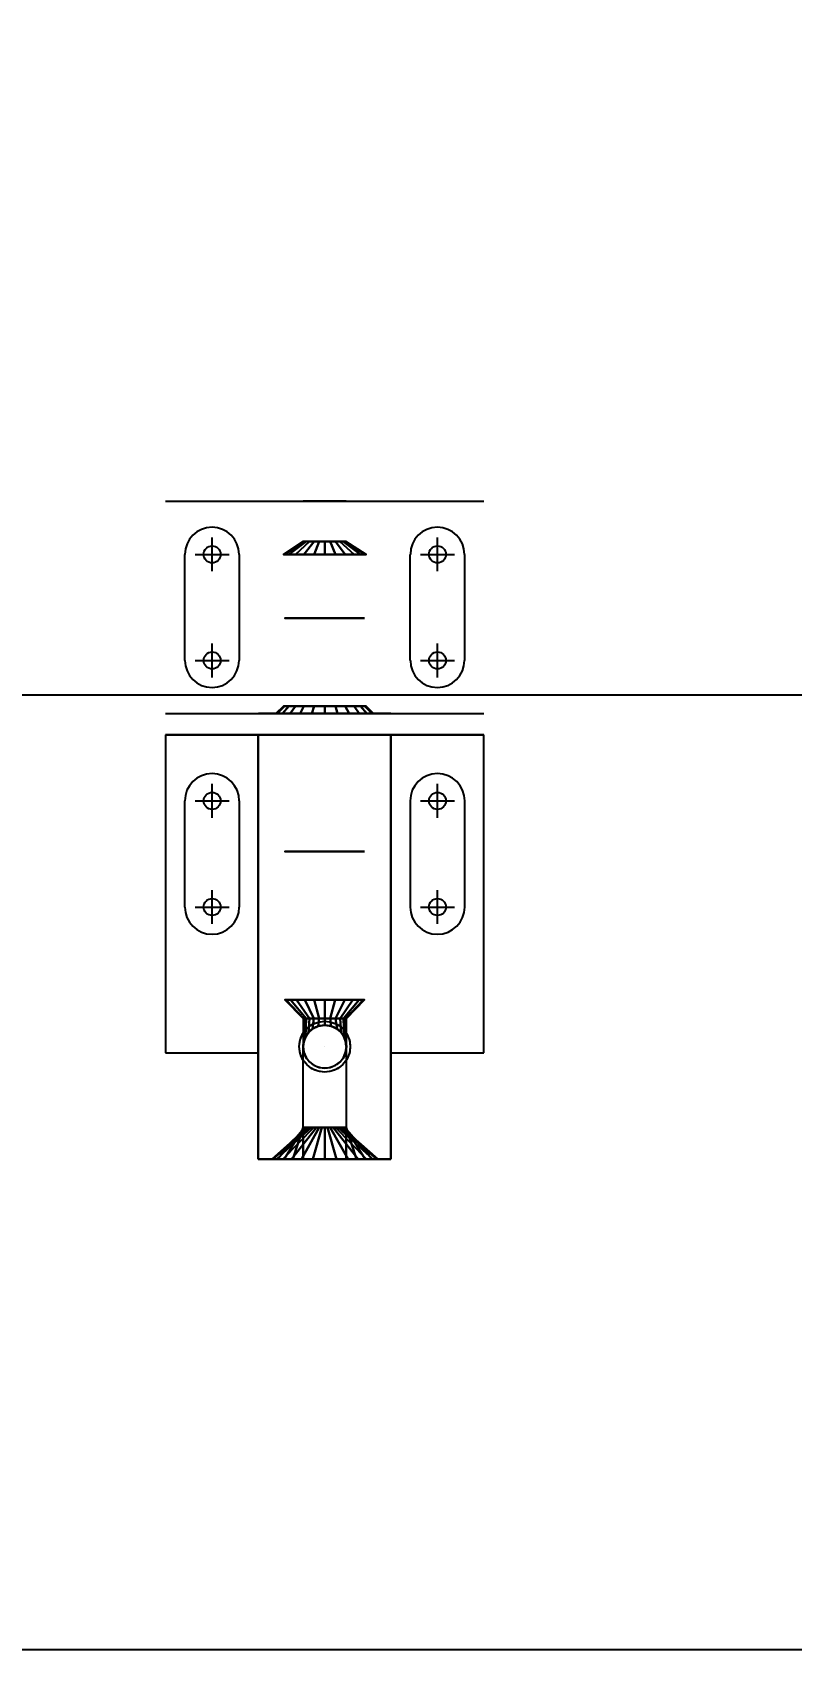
# Model space of a CAD drawing. Header units: inches. Extents: x 5.9 to 46.6, y -14.1 to 10.4.
# Drawn here: x 11.96 to 15.53, y -13.94 to -6.32 of the extents above; entities that cross this region are included whole.
import ezdxf

# ---------------------------------------------------------------- set-up
doc = ezdxf.new("R2010")
doc.units = ezdxf.units.IN
doc.header["$MEASUREMENT"] = 0
doc.header["$PDMODE"] = 34
doc.header["$PDSIZE"] = 0.08
doc.styles.get("Standard").update_dxf_attribs({"font": 'ARIAL.TTF'})
doc.dimstyles.get("Standard").update_dxf_attribs({"dimtxt": 0.18, "dimasz": 0.18, "dimexe": 0.18, "dimexo": 0.0625, "dimgap": 0.09, "dimtad": 0, "dimtih": 1, "dimtoh": 1, "dimdec": 4, "dimzin": 0, "dimdsep": 46, "dimtxsty": 'Standard', "dimcen": 0.09, "dimadec": 0, "dimazin": 0, "dimtfac": 1, "dimtdec": 4, "dimtofl": 0, "dimtmove": 0, "dimatfit": 3, "dimfxl": 1, "dimtolj": 1, "dimtzin": 0, "dimarcsym": 0})

# ---------------------------------------------------------------- blocks, each defined once
blk = doc.blocks.new('AQME_2053_20120316162508')
for p, q in [((0.812, 1.281), (-0.688, 1.281)), ((-0.688, 1.281, 0.187), (-0.688, 0.844, 0.187)), ((-0.688, 0.219, 0.187), (-0.688, -0.219, 0.187)), ((-0.688, -0.219), (0.812, -0.219))]:
    blk.add_line(p, q)
at = {"extrusion": (-1, 0, 0)}
for p, q in [((0.812, 1.281, 0.187), (0.812, 0.844, 0.187)), ((0.912, 1.281, 0.187), (0.912, 0.843, 0.187)), ((0.912, 1.281), (0.912, -0.219)), ((0.912, 1.281, 0.187), (0.912, 1.281)), ((0.912, 0.843, 0.313), (0.912, 0.843, 0.187)), ((0.812, 0.219, 0.187), (0.812, -0.219, 0.187)), ((0.912, 0.219, 0.313), (0.912, 0.219, 0.187)), ((0.912, 0.219, 0.187), (0.912, -0.219, 0.187)), ((0.912, -0.219, 0.187), (0.912, -0.219))]:
    blk.add_line(p, q, dxfattribs=at)
at = {"color": 1}
for p, q in [((0, 1.191), (0.5, 1.191)), ((1.162, 1.19), (1.662, 1.19)), ((0.5, 0.934), (0, 0.934)), ((1.662, 0.935), (1.162, 0.935)), ((-1.188, 0.632, 0.608), (-0.658, 0.632, 0.608)), ((-1.188, 0.429, 0.608), (-0.658, 0.429, 0.608)), ((0.5, 0.129), (0, 0.129)), ((1.162, 0.128), (1.662, 0.128)), ((0.5, -0.128), (0, -0.128)), ((1.662, -0.127), (1.162, -0.127))]:
    blk.add_line(p, q, dxfattribs=at)
at = {"color": 1, "extrusion": (-1, 0, 0)}
for p, q in [((-1.188, 0.632, 0.608), (-1.188, 0.632, 0.541)), ((-1.188, 0.429, 0.608), (-1.188, 0.429, 0.541))]:
    blk.add_line(p, q, dxfattribs=at)
for centre, radius in [((-0.531, 0.313, -0.262), 0.188), ((-0.531, 0.313, -1.662), 0.195), ((-0.531, 0.313, -1.912), 0.101)]:
    blk.add_circle(centre, radius, dxfattribs=at)
at = {"extrusion": (-1, 0, 0)}
blk.add_circle((-0.531, 0.313, -1.362), 0.188, dxfattribs=at)
for centre, radius in [((-0.658, 0.531, 0.745), 0.12), ((-0.658, 0.531, 0.608), 0.102)]:
    blk.add_circle(centre, radius)
at = {"color": 1}
for centre, radius, start, end in [((0, 1.062), 0.1285, 90, 270), ((0.5, 1.062), 0.1285, 270, 90), ((1.162, 1.062), 0.1275, 90, 270), ((1.662, 1.062), 0.1275, 270, 90), ((0, 0), 0.1285, 90, 270), ((0.5, 0), 0.1285, 270, 90), ((1.162, 0), 0.1275, 90, 270), ((1.662, 0), 0.1275, 270, 90)]:
    blk.add_arc(centre, radius, start, end, dxfattribs=at)
at = {"extrusion": (-1, 0, 0)}
for centre, radius, start in [((-0.531, 0.313, -0.812), 0.3125, 0), ((-0.531, 0.313, -0.912), 0.312, 360)]:
    blk.add_arc(centre, radius, start, 180, dxfattribs=at)
at = {"color": 1, "extrusion": (-1, 0, 0)}
blk.add_arc((-0.531, 0.313, 1.039), 0.1015, 180, 0, dxfattribs=at)
at = {"color": 2}
for p in [(0, 1.062, 0.187), (0.5, 1.062, 0.187), (1.162, 1.062, 0.187), (1.662, 1.062, 0.187), (0, 0, 0.187), (0.5, 0, 0.187), (1.162, 0, 0.187), (1.662, 0, 0.187)]:
    blk.add_point(p, dxfattribs=at)
at = {"color": 3}
for p in [(0, 1.062), (0.5, 1.062), (1.162, 1.062), (1.662, 1.062), (0, 0), (0.5, 0), (1.162, 0), (1.662, 0)]:
    blk.add_point(p, dxfattribs=at)
for points, invisible_edges in [([(-0.688, -0.219), (0.812, -0.219), (0.812, 1.281), (-0.688, 1.281)], 8), ([(0.812, 1.281, 0.187), (0.812, 1.281), (0.812, -0.219), (0.812, -0.219, 0.187)], 8), ([(0.912, 1.281, 0.187), (0.912, 1.281), (0.912, -0.219), (0.912, -0.219, 0.187)], 8), ([(1.912, 1.281, 0.187), (1.912, 1.281), (1.912, -0.219), (1.912, -0.219, 0.187)], 8), ([(-0.688, 0.219), (-1.188, 0.219), (-1.188, 0.844), (-0.688, 0.844)], 8), ([(-0.688, 0.844), (-1.188, 0.844), (-1.188, 0.844, 0.313), (-0.688, 0.844, 0.313)], 8), ([(-1.188, 0.844, 0.313), (-1.188, 0.833, 0.393), (-1.188, 0.791, 0.313), (-1.188, 0.844, 0.313)], 6), ([(-1.188, 0.844, 0.313), (-1.188, 0.844), (-1.188, 0.219), (-1.188, 0.219, 0.313)], 8), ([(-0.688, 0.844, 0.187), (0.812, 0.844, 0.187), (0.812, 0.844, 0.313), (-0.688, 0.844, 0.313)], 8), ([(0.812, 0.844, 0.313), (0.812, 0.833, 0.393), (0.812, 0.791, 0.187), (0.812, 0.844, 0.187)], 6), ([(0.912, 0.843, 0.313), (0.912, 0.832, 0.394), (0.912, 0.791, 0.187), (0.912, 0.843, 0.187)], 14), ([(1.912, 0.843, 0.313), (1.912, 0.832, 0.394), (1.912, 0.791, 0.187), (1.912, 0.843, 0.187)], 14), ([(-1.188, 0.833, 0.393), (-1.188, 0.802, 0.469), (-1.188, 0.739, 0.313), (-1.188, 0.791, 0.313)], 14), ([(-1.188, 0.802, 0.469), (-1.188, 0.752, 0.533), (-1.188, 0.687, 0.313), (-1.188, 0.739, 0.313)], 14), ([(0.812, 0.833, 0.393), (0.812, 0.802, 0.469), (0.812, 0.739, 0.187), (0.812, 0.791, 0.187)], 14), ([(0.812, 0.802, 0.469), (0.812, 0.752, 0.533), (0.812, 0.687, 0.187), (0.812, 0.739, 0.187)], 14), ([(0.912, 0.832, 0.394), (0.912, 0.801, 0.469), (0.912, 0.739, 0.187), (0.912, 0.791, 0.187)], 14), ([(0.912, 0.801, 0.469), (0.912, 0.752, 0.534), (0.912, 0.687, 0.187), (0.912, 0.739, 0.187)], 14), ([(1.912, 0.832, 0.394), (1.912, 0.801, 0.469), (1.912, 0.739, 0.187), (1.912, 0.791, 0.187)], 14), ([(1.912, 0.801, 0.469), (1.912, 0.752, 0.534), (1.912, 0.687, 0.187), (1.912, 0.739, 0.187)], 14), ([(-1.188, 0.752, 0.533), (-1.188, 0.687, 0.583), (-1.188, 0.635, 0.313), (-1.188, 0.687, 0.313)], 14), ([(-1.188, 0.687, 0.583), (-1.188, 0.612, 0.614), (-1.188, 0.583, 0.313), (-1.188, 0.635, 0.313)], 14), ([(0.812, 0.752, 0.533), (0.812, 0.687, 0.583), (0.812, 0.635, 0.187), (0.812, 0.687, 0.187)], 14), ([(0.812, 0.687, 0.583), (0.812, 0.612, 0.614), (0.812, 0.583, 0.187), (0.812, 0.635, 0.187)], 14), ([(0.912, 0.752, 0.534), (0.912, 0.687, 0.583), (0.912, 0.635, 0.187), (0.912, 0.687, 0.187)], 14), ([(0.912, 0.687, 0.583), (0.912, 0.612, 0.614), (0.912, 0.583, 0.187), (0.912, 0.635, 0.187)], 14), ([(1.362, 0.531, 0.313), (1.362, 0.719, 0.313), (1.362, 0.712, 0.361), (1.362, 0.531, 0.313)], 5), ([(1.362, 0.531, 0.313), (1.362, 0.712, 0.264), (1.362, 0.719, 0.313), (1.362, 0.531, 0.313)], 5), ([(1.362, 0.531, 0.313), (1.362, 0.712, 0.361), (1.362, 0.693, 0.406), (1.362, 0.531, 0.313)], 5), ([(1.362, 0.531, 0.313), (1.362, 0.693, 0.219), (1.362, 0.712, 0.264), (1.362, 0.531, 0.313)], 5), ([(1.362, 0.531, 0.313), (1.362, 0.693, 0.406), (1.362, 0.664, 0.445), (1.362, 0.531, 0.313)], 5), ([(1.362, 0.531, 0.313), (1.362, 0.664, 0.18), (1.362, 0.693, 0.219), (1.362, 0.531, 0.313)], 5), ([(1.912, 0.752, 0.534), (1.912, 0.687, 0.583), (1.912, 0.635, 0.187), (1.912, 0.687, 0.187)], 14), ([(1.912, 0.687, 0.583), (1.912, 0.612, 0.614), (1.912, 0.583, 0.187), (1.912, 0.635, 0.187)], 14), ([(-1.188, 0.612, 0.614), (-1.188, 0.531, 0.625), (-1.188, 0.531, 0.313), (-1.188, 0.583, 0.313)], 14), ([(-0.762, 0.591, 0.745), (-0.743, 0.616, 0.745), (-0.73, 0.603, 0.745), (-0.746, 0.582, 0.745)], 10), ([(-0.743, 0.616, 1.363), (-0.658, 0.531, 1.363), (-0.658, 0.531, 1.363), (-0.762, 0.591, 1.363)], 5), ([(-0.743, 0.616, 0.745), (-0.718, 0.635, 0.745), (-0.709, 0.619, 0.745), (-0.73, 0.603, 0.745)], 10), ([(-0.718, 0.635, 1.363), (-0.658, 0.531, 1.363), (-0.658, 0.531, 1.363), (-0.743, 0.616, 1.363)], 5), ([(-0.718, 0.635, 0.745), (-0.689, 0.647, 0.745), (-0.684, 0.629, 0.745), (-0.709, 0.619, 0.745)], 10), ([(-0.689, 0.647, 1.363), (-0.658, 0.531, 1.363), (-0.658, 0.531, 1.363), (-0.718, 0.635, 1.363)], 5), ([(-0.689, 0.647, 0.745), (-0.658, 0.651, 0.745), (-0.658, 0.632, 0.745), (-0.684, 0.629, 0.745)], 10), ([(-0.658, 0.651, 1.363), (-0.658, 0.531, 1.363), (-0.658, 0.531, 1.363), (-0.689, 0.647, 1.363)], 5), ([(-0.658, 0.651, 0.745), (-0.627, 0.647, 0.745), (-0.632, 0.629, 0.745), (-0.658, 0.632, 0.745)], 10), ([(-0.627, 0.647, 1.363), (-0.658, 0.531, 1.363), (-0.658, 0.531, 1.363), (-0.658, 0.651, 1.363)], 5), ([(-0.598, 0.635, 1.363), (-0.658, 0.531, 1.363), (-0.658, 0.531, 1.363), (-0.627, 0.647, 1.363)], 5), ([(-0.573, 0.616, 1.363), (-0.658, 0.531, 1.363), (-0.658, 0.531, 1.363), (-0.598, 0.635, 1.363)], 5), ([(-0.554, 0.591, 1.363), (-0.658, 0.531, 1.363), (-0.658, 0.531, 1.363), (-0.573, 0.616, 1.363)], 5), ([(-0.627, 0.647, 0.745), (-0.598, 0.635, 0.745), (-0.607, 0.619, 0.745), (-0.632, 0.629, 0.745)], 10), ([(-0.598, 0.635, 0.745), (-0.573, 0.616, 0.745), (-0.586, 0.603, 0.745), (-0.607, 0.619, 0.745)], 10), ([(-0.573, 0.616, 0.745), (-0.554, 0.591, 0.745), (-0.57, 0.582, 0.745), (-0.586, 0.603, 0.745)], 10), ([(0.812, 0.612, 0.614), (0.812, 0.531, 0.625), (0.812, 0.531, 0.187), (0.812, 0.583, 0.187)], 14), ([(0.912, 0.612, 0.614), (0.912, 0.531, 0.625), (0.912, 0.531, 0.187), (0.912, 0.583, 0.187)], 14), ([(1.362, 0.531, 0.313), (1.362, 0.664, 0.445), (1.362, 0.625, 0.475), (1.362, 0.531, 0.313)], 5), ([(1.362, 0.531, 0.313), (1.362, 0.625, 0.15), (1.362, 0.664, 0.18), (1.362, 0.531, 0.313)], 5), ([(1.362, 0.531, 0.313), (1.362, 0.625, 0.475), (1.362, 0.58, 0.494), (1.362, 0.531, 0.313)], 5), ([(1.362, 0.531, 0.313), (1.362, 0.58, 0.131), (1.362, 0.625, 0.15), (1.362, 0.531, 0.313)], 5), ([(1.912, 0.612, 0.614), (1.912, 0.531, 0.625), (1.912, 0.531, 0.187), (1.912, 0.583, 0.187)], 14), ([(-0.778, 0.531, 0.745), (-0.774, 0.562, 0.745), (-0.756, 0.557, 0.745), (-0.76, 0.531, 0.745)], 10), ([(-0.774, 0.562, 1.363), (-0.658, 0.531, 1.363), (-0.658, 0.531, 1.363), (-0.778, 0.531, 1.363)], 5), ([(-0.774, 0.562, 0.745), (-0.762, 0.591, 0.745), (-0.746, 0.582, 0.745), (-0.756, 0.557, 0.745)], 10), ([(-0.762, 0.591, 1.363), (-0.658, 0.531, 1.363), (-0.658, 0.531, 1.363), (-0.774, 0.562, 1.363)], 5), ([(-0.542, 0.562, 1.363), (-0.658, 0.531, 1.363), (-0.658, 0.531, 1.363), (-0.554, 0.591, 1.363)], 5), ([(-0.538, 0.531, 1.363), (-0.658, 0.531, 1.363), (-0.658, 0.531, 1.363), (-0.542, 0.562, 1.363)], 5), ([(-0.554, 0.591, 0.745), (-0.542, 0.562, 0.745), (-0.56, 0.557, 0.745), (-0.57, 0.582, 0.745)], 10), ([(-0.542, 0.562, 0.745), (-0.538, 0.531, 0.745), (-0.557, 0.531, 0.745), (-0.56, 0.557, 0.745)], 10), ([(1.362, 0.531, 0.313), (1.362, 0.58, 0.494), (1.362, 0.531, 0.5), (1.362, 0.531, 0.313)], 5), ([(1.362, 0.531, 0.313), (1.362, 0.531, 0.125), (1.362, 0.58, 0.131), (1.362, 0.531, 0.313)], 5), ([(-1.188, 0.531, 0.625), (-1.188, 0.45, 0.614), (-1.188, 0.479, 0.313), (-1.188, 0.531, 0.313)], 14), ([(-1.188, 0.45, 0.614), (-1.188, 0.375, 0.583), (-1.188, 0.427, 0.313), (-1.188, 0.479, 0.313)], 14), ([(-0.774, 0.5, 0.745), (-0.778, 0.531, 0.745), (-0.76, 0.531, 0.745), (-0.756, 0.505, 0.745)], 10), ([(-0.778, 0.531, 1.363), (-0.658, 0.531, 1.363), (-0.658, 0.531, 1.363), (-0.774, 0.5, 1.363)], 5), ([(-0.774, 0.5, 1.363), (-0.658, 0.531, 1.363), (-0.658, 0.531, 1.363), (-0.762, 0.471, 1.363)], 5), ([(-0.762, 0.471, 0.745), (-0.774, 0.5, 0.745), (-0.756, 0.505, 0.745), (-0.746, 0.48, 0.745)], 10), ([(-0.762, 0.471, 1.363), (-0.658, 0.531, 1.363), (-0.658, 0.531, 1.363), (-0.743, 0.446, 1.363)], 5), ([(-0.743, 0.446, 0.745), (-0.762, 0.471, 0.745), (-0.746, 0.48, 0.745), (-0.73, 0.459, 0.745)], 10), ([(-0.743, 0.446, 1.363), (-0.658, 0.531, 1.363), (-0.658, 0.531, 1.363), (-0.718, 0.427, 1.363)], 5), ([(-0.718, 0.427, 0.745), (-0.743, 0.446, 0.745), (-0.73, 0.459, 0.745), (-0.709, 0.443, 0.745)], 10), ([(-0.718, 0.427, 1.363), (-0.658, 0.531, 1.363), (-0.658, 0.531, 1.363), (-0.689, 0.415, 1.363)], 5), ([(-0.689, 0.415, 1.363), (-0.658, 0.531, 1.363), (-0.658, 0.531, 1.363), (-0.658, 0.411, 1.363)], 5), ([(-0.658, 0.411, 1.363), (-0.658, 0.531, 1.363), (-0.658, 0.531, 1.363), (-0.627, 0.415, 1.363)], 5), ([(-0.627, 0.415, 1.363), (-0.658, 0.531, 1.363), (-0.658, 0.531, 1.363), (-0.598, 0.427, 1.363)], 5), ([(-0.598, 0.427, 1.363), (-0.658, 0.531, 1.363), (-0.658, 0.531, 1.363), (-0.573, 0.446, 1.363)], 5), ([(-0.573, 0.446, 1.363), (-0.658, 0.531, 1.363), (-0.658, 0.531, 1.363), (-0.554, 0.471, 1.363)], 5), ([(-0.554, 0.471, 1.363), (-0.658, 0.531, 1.363), (-0.658, 0.531, 1.363), (-0.542, 0.5, 1.363)], 5), ([(-0.542, 0.5, 1.363), (-0.658, 0.531, 1.363), (-0.658, 0.531, 1.363), (-0.538, 0.531, 1.363)], 5), ([(-0.573, 0.446, 0.745), (-0.598, 0.427, 0.745), (-0.607, 0.443, 0.745), (-0.586, 0.459, 0.745)], 10), ([(-0.554, 0.471, 0.745), (-0.573, 0.446, 0.745), (-0.586, 0.459, 0.745), (-0.57, 0.48, 0.745)], 10), ([(-0.542, 0.5, 0.745), (-0.554, 0.471, 0.745), (-0.57, 0.48, 0.745), (-0.56, 0.505, 0.745)], 10), ([(-0.538, 0.531, 0.745), (-0.542, 0.5, 0.745), (-0.56, 0.505, 0.745), (-0.557, 0.531, 0.745)], 10), ([(0.812, 0.531, 0.625), (0.812, 0.45, 0.614), (0.812, 0.479, 0.187), (0.812, 0.531, 0.187)], 14), ([(0.812, 0.45, 0.614), (0.812, 0.375, 0.583), (0.812, 0.427, 0.187), (0.812, 0.479, 0.187)], 14), ([(0.912, 0.531, 0.625), (0.912, 0.45, 0.614), (0.912, 0.479, 0.187), (0.912, 0.531, 0.187)], 14), ([(0.912, 0.45, 0.614), (0.912, 0.375, 0.583), (0.912, 0.427, 0.187), (0.912, 0.479, 0.187)], 14), ([(1.362, 0.531, 0.313), (1.362, 0.531, 0.5), (1.362, 0.482, 0.494), (1.362, 0.531, 0.313)], 5), ([(1.362, 0.531, 0.313), (1.362, 0.482, 0.494), (1.362, 0.437, 0.475), (1.362, 0.531, 0.313)], 5), ([(1.362, 0.531, 0.313), (1.362, 0.437, 0.475), (1.362, 0.398, 0.445), (1.362, 0.531, 0.313)], 5), ([(1.362, 0.531, 0.313), (1.362, 0.398, 0.445), (1.362, 0.369, 0.406), (1.362, 0.531, 0.313)], 5), ([(1.362, 0.531, 0.313), (1.362, 0.369, 0.406), (1.362, 0.35, 0.361), (1.362, 0.531, 0.313)], 5), ([(1.362, 0.531, 0.313), (1.362, 0.35, 0.361), (1.362, 0.344, 0.313), (1.362, 0.531, 0.313)], 5), ([(1.362, 0.531, 0.313), (1.362, 0.344, 0.313), (1.362, 0.35, 0.264), (1.362, 0.531, 0.313)], 5), ([(1.362, 0.531, 0.313), (1.362, 0.35, 0.264), (1.362, 0.369, 0.219), (1.362, 0.531, 0.313)], 5), ([(1.362, 0.531, 0.313), (1.362, 0.369, 0.219), (1.362, 0.398, 0.18), (1.362, 0.531, 0.313)], 5), ([(1.362, 0.531, 0.313), (1.362, 0.398, 0.18), (1.362, 0.437, 0.15), (1.362, 0.531, 0.313)], 5), ([(1.362, 0.531, 0.313), (1.362, 0.437, 0.15), (1.362, 0.482, 0.131), (1.362, 0.531, 0.313)], 5), ([(1.362, 0.531, 0.313), (1.362, 0.482, 0.131), (1.362, 0.531, 0.125), (1.362, 0.531, 0.313)], 5), ([(1.912, 0.531, 0.625), (1.912, 0.45, 0.614), (1.912, 0.479, 0.187), (1.912, 0.531, 0.187)], 14), ([(1.912, 0.45, 0.614), (1.912, 0.375, 0.583), (1.912, 0.427, 0.187), (1.912, 0.479, 0.187)], 14), ([(-1.188, 0.375, 0.583), (-1.188, 0.31, 0.533), (-1.188, 0.375, 0.313), (-1.188, 0.427, 0.313)], 14), ([(-0.689, 0.415, 0.745), (-0.718, 0.427, 0.745), (-0.709, 0.443, 0.745), (-0.684, 0.433, 0.745)], 10), ([(-0.658, 0.411, 0.745), (-0.689, 0.415, 0.745), (-0.684, 0.433, 0.745), (-0.658, 0.429, 0.745)], 10), ([(-0.627, 0.415, 0.745), (-0.658, 0.411, 0.745), (-0.658, 0.429, 0.745), (-0.632, 0.433, 0.745)], 10), ([(-0.598, 0.427, 0.745), (-0.627, 0.415, 0.745), (-0.632, 0.433, 0.745), (-0.607, 0.443, 0.745)], 10), ([(0.812, 0.375, 0.583), (0.812, 0.31, 0.533), (0.812, 0.375, 0.187), (0.812, 0.427, 0.187)], 14), ([(0.912, 0.375, 0.583), (0.912, 0.31, 0.534), (0.912, 0.375, 0.187), (0.912, 0.427, 0.187)], 14), ([(1.912, 0.375, 0.583), (1.912, 0.31, 0.534), (1.912, 0.375, 0.187), (1.912, 0.427, 0.187)], 14), ([(-1.188, 0.31, 0.533), (-1.188, 0.26, 0.469), (-1.188, 0.323, 0.313), (-1.188, 0.375, 0.313)], 14), ([(-1.188, 0.26, 0.469), (-1.188, 0.229, 0.393), (-1.188, 0.271, 0.313), (-1.188, 0.323, 0.313)], 14), ([(0.812, 0.31, 0.533), (0.812, 0.26, 0.469), (0.812, 0.323, 0.187), (0.812, 0.375, 0.187)], 14), ([(0.812, 0.26, 0.469), (0.812, 0.229, 0.393), (0.812, 0.271, 0.187), (0.812, 0.323, 0.187)], 14), ([(0.912, 0.31, 0.534), (0.912, 0.261, 0.469), (0.912, 0.323, 0.187), (0.912, 0.375, 0.187)], 14), ([(0.912, 0.261, 0.469), (0.912, 0.23, 0.394), (0.912, 0.271, 0.187), (0.912, 0.323, 0.187)], 14), ([(1.912, 0.31, 0.534), (1.912, 0.261, 0.469), (1.912, 0.323, 0.187), (1.912, 0.375, 0.187)], 14), ([(1.912, 0.261, 0.469), (1.912, 0.23, 0.394), (1.912, 0.271, 0.187), (1.912, 0.323, 0.187)], 14), ([(-1.188, 0.229, 0.393), (-1.188, 0.219, 0.313), (-1.188, 0.219, 0.313), (-1.188, 0.271, 0.313)], 12), ([(0.812, 0.229, 0.393), (0.812, 0.219, 0.313), (0.812, 0.219, 0.187), (0.812, 0.271, 0.187)], 12), ([(0.912, 0.23, 0.394), (0.912, 0.219, 0.313), (0.912, 0.219, 0.187), (0.912, 0.271, 0.187)], 14), ([(1.912, 0.23, 0.394), (1.912, 0.219, 0.313), (1.912, 0.219, 0.187), (1.912, 0.271, 0.187)], 14), ([(-0.688, 0.219), (-1.188, 0.219), (-1.188, 0.219, 0.313), (-0.688, 0.219, 0.313)], 8), ([(-0.688, 0.219, 0.187), (0.812, 0.219, 0.187), (0.812, 0.219, 0.313), (-0.688, 0.219, 0.313)], 8)]:
    blk.add_3dface(points, dxfattribs=dict(invisible_edges=invisible_edges))
at = {"color": 1}
for points in [[(-1.039, 0.603, 0.241), (-1.039, 0.612, 0.251), (-1.188, 0.781, 0.317), (-1.188, 0.776, 0.261)], [(-1.039, 0.612, 0.251), (-1.039, 0.619, 0.262), (-1.188, 0.774, 0.373), (-1.188, 0.781, 0.317)], [(-1.039, 0.593, 0.232), (-1.039, 0.603, 0.241), (-1.188, 0.776, 0.261), (-1.188, 0.758, 0.207)], [(-1.039, 0.619, 0.262), (-1.039, 0.625, 0.274), (-1.188, 0.754, 0.426), (-1.188, 0.774, 0.373)], [(-1.039, 0.582, 0.225), (-1.039, 0.593, 0.232), (-1.188, 0.758, 0.207), (-1.188, 0.728, 0.159)], [(-1.039, 0.625, 0.274), (-1.039, 0.629, 0.286), (-1.188, 0.722, 0.473), (-1.188, 0.754, 0.426)], [(-1.039, 0.57, 0.219), (-1.039, 0.582, 0.225), (-1.188, 0.728, 0.159), (-1.188, 0.688, 0.118)], [(-1.039, 0.629, 0.286), (-1.039, 0.632, 0.299), (-1.188, 0.681, 0.512), (-1.188, 0.722, 0.473)], [(-1.039, 0.557, 0.214), (-1.039, 0.57, 0.219), (-1.188, 0.688, 0.118), (-1.188, 0.641, 0.088)], [(-0.438, 0.712, 0.361), (-0.438, 0.719, 0.313), (-0.526, 0.632, 0.313), (-0.526, 0.629, 0.339)], [(-0.438, 0.719, 0.313), (-0.438, 0.712, 0.264), (-0.526, 0.629, 0.286), (-0.526, 0.632, 0.313)], [(-0.438, 0.693, 0.406), (-0.438, 0.712, 0.361), (-0.526, 0.629, 0.339), (-0.526, 0.619, 0.363)], [(-0.438, 0.712, 0.264), (-0.438, 0.693, 0.219), (-0.526, 0.619, 0.262), (-0.526, 0.629, 0.286)], [(-0.438, 0.664, 0.445), (-0.438, 0.693, 0.406), (-0.526, 0.619, 0.363), (-0.526, 0.603, 0.384)], [(-0.438, 0.693, 0.219), (-0.438, 0.664, 0.18), (-0.526, 0.603, 0.241), (-0.526, 0.619, 0.262)], [(0.947, 0.726, 0.313), (0.947, 0.719, 0.263), (0.912, 0.753, 0.253), (0.912, 0.761, 0.313)], [(0.947, 0.719, 0.363), (0.947, 0.726, 0.313), (0.912, 0.761, 0.313), (0.912, 0.753, 0.373)], [(0.947, 0.719, 0.263), (0.947, 0.7, 0.216), (0.912, 0.73, 0.198), (0.912, 0.753, 0.253)], [(0.947, 0.7, 0.411), (0.947, 0.719, 0.363), (0.912, 0.753, 0.373), (0.912, 0.73, 0.428)], [(0.947, 0.7, 0.216), (0.947, 0.669, 0.175), (0.912, 0.694, 0.15), (0.912, 0.73, 0.198)], [(0.947, 0.669, 0.451), (0.947, 0.7, 0.411), (0.912, 0.73, 0.428), (0.912, 0.694, 0.476)], [(0.947, 0.669, 0.175), (0.947, 0.629, 0.144), (0.912, 0.646, 0.114), (0.912, 0.694, 0.15)], [(0.947, 0.629, 0.482), (0.947, 0.669, 0.451), (0.912, 0.694, 0.476), (0.912, 0.646, 0.512)], [(1.723, 0.632, 0.313), (1.723, 0.628, 0.287), (1.662, 0.719, 0.263), (1.662, 0.726, 0.313)], [(1.723, 0.628, 0.339), (1.723, 0.632, 0.313), (1.662, 0.726, 0.313), (1.662, 0.719, 0.363)], [(1.723, 0.628, 0.287), (1.723, 0.618, 0.263), (1.662, 0.7, 0.216), (1.662, 0.719, 0.263)], [(1.723, 0.618, 0.363), (1.723, 0.628, 0.339), (1.662, 0.719, 0.363), (1.662, 0.7, 0.411)], [(1.723, 0.618, 0.263), (1.723, 0.602, 0.242), (1.662, 0.669, 0.175), (1.662, 0.7, 0.216)], [(1.723, 0.602, 0.384), (1.723, 0.618, 0.363), (1.662, 0.7, 0.411), (1.662, 0.669, 0.451)], [(-1.039, 0.632, 0.299), (-1.039, 0.633, 0.313), (-1.188, 0.632, 0.541), (-1.188, 0.681, 0.512)], [(-1.039, 0.544, 0.212), (-1.039, 0.557, 0.214), (-1.188, 0.641, 0.088), (-1.188, 0.587, 0.069)], [(-0.658, 0.632, 0.313), (-0.635, 0.63, 0.335), (-0.526, 0.629, 0.339), (-0.526, 0.633, 0.313)], [(-0.658, 0.632, 0.608), (-0.632, 0.629, 0.609), (-0.635, 0.63, 0.335), (-0.658, 0.632, 0.313)], [(-0.632, 0.629, 0.609), (-0.607, 0.619, 0.612), (-0.613, 0.622, 0.357), (-0.635, 0.63, 0.335)], [(-0.635, 0.63, 0.335), (-0.613, 0.622, 0.357), (-0.526, 0.619, 0.363), (-0.526, 0.629, 0.339)], [(-0.607, 0.619, 0.612), (-0.586, 0.603, 0.617), (-0.592, 0.608, 0.378), (-0.613, 0.622, 0.357)], [(-0.613, 0.622, 0.357), (-0.592, 0.608, 0.378), (-0.526, 0.603, 0.384), (-0.526, 0.619, 0.363)], [(-0.438, 0.625, 0.475), (-0.438, 0.664, 0.445), (-0.526, 0.603, 0.384), (-0.526, 0.582, 0.4)], [(-0.438, 0.664, 0.18), (-0.438, 0.625, 0.15), (-0.526, 0.582, 0.225), (-0.526, 0.603, 0.241)], [(-0.438, 0.58, 0.494), (-0.438, 0.625, 0.475), (-0.526, 0.582, 0.4), (-0.526, 0.557, 0.411)], [(-0.438, 0.625, 0.15), (-0.438, 0.58, 0.131), (-0.526, 0.557, 0.214), (-0.526, 0.582, 0.225)], [(0.947, 0.629, 0.144), (0.947, 0.581, 0.125), (0.912, 0.591, 0.091), (0.912, 0.646, 0.114)], [(0.947, 0.581, 0.501), (0.947, 0.629, 0.482), (0.912, 0.646, 0.512), (0.912, 0.591, 0.535)], [(1.723, 0.602, 0.242), (1.723, 0.581, 0.226), (1.662, 0.629, 0.144), (1.662, 0.669, 0.175)], [(1.723, 0.581, 0.4), (1.723, 0.602, 0.384), (1.662, 0.669, 0.451), (1.662, 0.629, 0.482)], [(1.723, 0.581, 0.226), (1.723, 0.557, 0.216), (1.662, 0.581, 0.125), (1.662, 0.629, 0.144)], [(1.723, 0.557, 0.41), (1.723, 0.581, 0.4), (1.662, 0.629, 0.482), (1.662, 0.581, 0.501)], [(-1.039, 0.531, 0.211), (-1.039, 0.544, 0.212), (-1.188, 0.587, 0.069), (-1.188, 0.531, 0.063)], [(-0.586, 0.603, 0.617), (-0.57, 0.582, 0.621), (-0.574, 0.589, 0.396), (-0.592, 0.608, 0.378)], [(-0.592, 0.608, 0.378), (-0.574, 0.589, 0.396), (-0.526, 0.582, 0.4), (-0.526, 0.603, 0.384)], [(-0.57, 0.582, 0.621), (-0.56, 0.557, 0.624), (-0.561, 0.562, 0.409), (-0.574, 0.589, 0.396)], [(-0.574, 0.589, 0.396), (-0.561, 0.562, 0.409), (-0.526, 0.557, 0.411), (-0.526, 0.582, 0.4)], [(-0.56, 0.557, 0.624), (-0.557, 0.531, 0.625), (-0.557, 0.531, 0.414), (-0.561, 0.562, 0.409)], [(-0.561, 0.562, 0.409), (-0.557, 0.531, 0.414), (-0.526, 0.531, 0.414), (-0.526, 0.557, 0.411)], [(-0.438, 0.531, 0.5), (-0.438, 0.58, 0.494), (-0.526, 0.557, 0.411), (-0.526, 0.531, 0.414)], [(-0.438, 0.58, 0.131), (-0.438, 0.531, 0.125), (-0.526, 0.531, 0.211), (-0.526, 0.557, 0.214)], [(0.947, 0.581, 0.125), (0.947, 0.531, 0.118), (0.912, 0.531, 0.083), (0.912, 0.591, 0.091)], [(0.947, 0.531, 0.508), (0.947, 0.581, 0.501), (0.912, 0.591, 0.535), (0.912, 0.531, 0.543)], [(1.723, 0.557, 0.216), (1.723, 0.531, 0.213), (1.662, 0.531, 0.118), (1.662, 0.581, 0.125)], [(1.723, 0.531, 0.414), (1.723, 0.557, 0.41), (1.662, 0.581, 0.501), (1.662, 0.531, 0.508)], [(-1.039, 0.518, 0.212), (-1.039, 0.531, 0.211), (-1.188, 0.531, 0.063), (-1.188, 0.475, 0.069)], [(-1.039, 0.505, 0.214), (-1.039, 0.518, 0.212), (-1.188, 0.475, 0.069), (-1.188, 0.421, 0.088)], [(-1.039, 0.492, 0.219), (-1.039, 0.505, 0.214), (-1.188, 0.421, 0.088), (-1.188, 0.374, 0.118)], [(-1.039, 0.48, 0.225), (-1.039, 0.492, 0.219), (-1.188, 0.374, 0.118), (-1.188, 0.334, 0.159)], [(-1.039, 0.469, 0.232), (-1.039, 0.48, 0.225), (-1.188, 0.334, 0.159), (-1.188, 0.304, 0.207)], [(-1.039, 0.459, 0.241), (-1.039, 0.469, 0.232), (-1.188, 0.304, 0.207), (-1.188, 0.286, 0.261)], [(-1.039, 0.45, 0.251), (-1.039, 0.459, 0.241), (-1.188, 0.286, 0.261), (-1.188, 0.281, 0.317)], [(-0.607, 0.443, 0.612), (-0.586, 0.459, 0.617), (-0.592, 0.454, 0.378), (-0.613, 0.44, 0.357)], [(-0.592, 0.454, 0.378), (-0.613, 0.44, 0.357), (-0.526, 0.443, 0.363), (-0.526, 0.459, 0.384)], [(-0.586, 0.459, 0.617), (-0.57, 0.48, 0.621), (-0.574, 0.473, 0.396), (-0.592, 0.454, 0.378)], [(-0.574, 0.473, 0.396), (-0.592, 0.454, 0.378), (-0.526, 0.459, 0.384), (-0.526, 0.48, 0.4)], [(-0.57, 0.48, 0.621), (-0.56, 0.505, 0.624), (-0.561, 0.5, 0.409), (-0.574, 0.473, 0.396)], [(-0.561, 0.5, 0.409), (-0.574, 0.473, 0.396), (-0.526, 0.48, 0.4), (-0.526, 0.505, 0.411)], [(-0.56, 0.505, 0.624), (-0.557, 0.531, 0.625), (-0.557, 0.531, 0.414), (-0.561, 0.5, 0.409)], [(-0.557, 0.531, 0.414), (-0.561, 0.5, 0.409), (-0.526, 0.505, 0.411), (-0.526, 0.531, 0.414)], [(-0.438, 0.482, 0.494), (-0.438, 0.531, 0.5), (-0.526, 0.531, 0.414), (-0.526, 0.505, 0.411)], [(-0.438, 0.531, 0.125), (-0.438, 0.482, 0.131), (-0.526, 0.505, 0.214), (-0.526, 0.531, 0.211)], [(-0.438, 0.437, 0.475), (-0.438, 0.482, 0.494), (-0.526, 0.505, 0.411), (-0.526, 0.48, 0.4)], [(-0.438, 0.482, 0.131), (-0.438, 0.437, 0.15), (-0.526, 0.48, 0.225), (-0.526, 0.505, 0.214)], [(-0.438, 0.398, 0.445), (-0.438, 0.437, 0.475), (-0.526, 0.48, 0.4), (-0.526, 0.459, 0.384)], [(-0.438, 0.437, 0.15), (-0.438, 0.398, 0.18), (-0.526, 0.459, 0.241), (-0.526, 0.48, 0.225)], [(-0.438, 0.369, 0.406), (-0.438, 0.398, 0.445), (-0.526, 0.459, 0.384), (-0.526, 0.443, 0.363)], [(-0.438, 0.398, 0.18), (-0.438, 0.369, 0.219), (-0.526, 0.443, 0.262), (-0.526, 0.459, 0.241)], [(0.947, 0.531, 0.118), (0.947, 0.481, 0.125), (0.912, 0.471, 0.091), (0.912, 0.531, 0.083)], [(0.947, 0.481, 0.501), (0.947, 0.531, 0.508), (0.912, 0.531, 0.543), (0.912, 0.471, 0.535)], [(0.947, 0.481, 0.125), (0.947, 0.434, 0.144), (0.912, 0.416, 0.114), (0.912, 0.471, 0.091)], [(0.947, 0.434, 0.482), (0.947, 0.481, 0.501), (0.912, 0.471, 0.535), (0.912, 0.416, 0.512)], [(1.723, 0.531, 0.213), (1.723, 0.505, 0.216), (1.662, 0.481, 0.125), (1.662, 0.531, 0.118)], [(1.723, 0.505, 0.41), (1.723, 0.531, 0.414), (1.662, 0.531, 0.508), (1.662, 0.481, 0.501)], [(1.723, 0.505, 0.216), (1.723, 0.481, 0.226), (1.662, 0.434, 0.144), (1.662, 0.481, 0.125)], [(1.723, 0.481, 0.4), (1.723, 0.505, 0.41), (1.662, 0.481, 0.501), (1.662, 0.434, 0.482)], [(1.723, 0.481, 0.226), (1.723, 0.46, 0.242), (1.662, 0.393, 0.175), (1.662, 0.434, 0.144)], [(1.723, 0.46, 0.384), (1.723, 0.481, 0.4), (1.662, 0.434, 0.482), (1.662, 0.393, 0.451)], [(1.723, 0.46, 0.242), (1.723, 0.444, 0.263), (1.662, 0.362, 0.216), (1.662, 0.393, 0.175)], [(1.723, 0.444, 0.363), (1.723, 0.46, 0.384), (1.662, 0.393, 0.451), (1.662, 0.362, 0.411)], [(-1.039, 0.443, 0.262), (-1.039, 0.45, 0.251), (-1.188, 0.281, 0.317), (-1.188, 0.288, 0.373)], [(-1.039, 0.437, 0.274), (-1.039, 0.443, 0.262), (-1.188, 0.288, 0.373), (-1.188, 0.308, 0.426)], [(-1.039, 0.433, 0.286), (-1.039, 0.437, 0.274), (-1.188, 0.308, 0.426), (-1.188, 0.34, 0.473)], [(-1.039, 0.43, 0.299), (-1.039, 0.433, 0.286), (-1.188, 0.34, 0.473), (-1.188, 0.381, 0.512)], [(-1.039, 0.43, 0.313), (-1.039, 0.43, 0.299), (-1.188, 0.381, 0.512), (-1.188, 0.43, 0.541)], [(-0.658, 0.43, 0.608), (-0.632, 0.433, 0.609), (-0.635, 0.432, 0.335), (-0.658, 0.429, 0.313)], [(-0.635, 0.432, 0.335), (-0.658, 0.429, 0.313), (-0.526, 0.429, 0.313), (-0.526, 0.433, 0.339)], [(-0.632, 0.433, 0.609), (-0.607, 0.443, 0.612), (-0.613, 0.44, 0.357), (-0.635, 0.432, 0.335)], [(-0.613, 0.44, 0.357), (-0.635, 0.432, 0.335), (-0.526, 0.433, 0.339), (-0.526, 0.443, 0.363)], [(-0.438, 0.35, 0.361), (-0.438, 0.369, 0.406), (-0.526, 0.443, 0.363), (-0.526, 0.433, 0.339)], [(-0.438, 0.369, 0.219), (-0.438, 0.35, 0.264), (-0.526, 0.433, 0.286), (-0.526, 0.443, 0.262)], [(-0.438, 0.344, 0.313), (-0.438, 0.35, 0.361), (-0.526, 0.433, 0.339), (-0.526, 0.429, 0.313)], [(-0.438, 0.35, 0.264), (-0.438, 0.344, 0.313), (-0.526, 0.429, 0.313), (-0.526, 0.433, 0.286)], [(0.947, 0.434, 0.144), (0.947, 0.393, 0.175), (0.912, 0.368, 0.15), (0.912, 0.416, 0.114)], [(0.947, 0.393, 0.451), (0.947, 0.434, 0.482), (0.912, 0.416, 0.512), (0.912, 0.368, 0.476)], [(0.947, 0.393, 0.175), (0.947, 0.362, 0.216), (0.912, 0.332, 0.198), (0.912, 0.368, 0.15)], [(0.947, 0.362, 0.411), (0.947, 0.393, 0.451), (0.912, 0.368, 0.476), (0.912, 0.332, 0.428)], [(1.723, 0.444, 0.263), (1.723, 0.434, 0.287), (1.662, 0.343, 0.263), (1.662, 0.362, 0.216)], [(1.723, 0.434, 0.339), (1.723, 0.444, 0.363), (1.662, 0.362, 0.411), (1.662, 0.343, 0.363)], [(1.723, 0.434, 0.287), (1.723, 0.431, 0.313), (1.662, 0.336, 0.313), (1.662, 0.343, 0.263)], [(1.723, 0.431, 0.313), (1.723, 0.434, 0.339), (1.662, 0.343, 0.363), (1.662, 0.336, 0.313)], [(0.947, 0.362, 0.216), (0.947, 0.343, 0.263), (0.912, 0.309, 0.253), (0.912, 0.332, 0.198)], [(0.947, 0.343, 0.363), (0.947, 0.362, 0.411), (0.912, 0.332, 0.428), (0.912, 0.309, 0.373)], [(0.947, 0.343, 0.263), (0.947, 0.336, 0.313), (0.912, 0.301, 0.313), (0.912, 0.309, 0.253)], [(0.947, 0.336, 0.313), (0.947, 0.343, 0.363), (0.912, 0.309, 0.373), (0.912, 0.301, 0.313)]]:
    blk.add_3dface(points, dxfattribs=at)
blk = doc.blocks.new('*D94')
at = {"color": 0, "lineweight": -2}
for p, q in [((23.8649, 7.5563), (24.3848, 7.5563)), ((24.2048, 7.3763), (24.2048, -3.0118)), ((24.2048, -13.7637), (24.2048, -3.3756)), ((9.9274, -13.9437), (24.3848, -13.9437))]:
    blk.add_line(p, q, dxfattribs=at)
at = {"color": 0}
for points in [[(24.1748, 7.3763), (24.2348, 7.3763), (24.2048, 7.5563)], [(24.1748, -13.7637), (24.2348, -13.7637), (24.2048, -13.9437)]]:
    blk.add_solid(points, dxfattribs=at)
at = {"layer": 'Defpoints', "color": 0}
for p in [(23.8024, 7.5563, -0.812), (9.8649, -13.9437), (24.2048, -13.9437)]:
    blk.add_point(p, dxfattribs=at)
at = {"color": 0, "insert": (24.2048, -3.1937), "char_height": 0.18, "attachment_point": 5}
blk.add_mtext('\\A1;21.5000', dxfattribs=at)

msp = doc.modelspace()

# ---------------------------------------------------------------- linework, layer by layer
msp.add_line((9.86491, -9.44368), (21.86491, -9.44368))

# ---------------------------------------------------------------- block references
at = {"rotation": 90}
msp.add_blockref('AQME_2053_20120316162508', (13.86491, -10.44368, 3), dxfattribs=at)

# ---------------------------------------------------------------- dimensions: what is measured, and where the dimension line sits
dim = msp.add_linear_dim(base=(24.2048, -13.94368), p1=(23.80241, 7.55632, -0.812), p2=(9.86491, -13.94368), angle=90, dimstyle='Standard')
dim.commit()
dim.dimension.update_dxf_attribs({"geometry": '*D94', "text_midpoint": (24.2048, -3.19368)})

doc.saveas('drawing.dxf')
